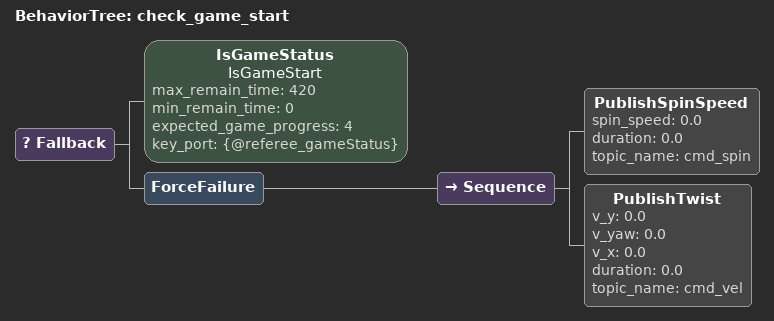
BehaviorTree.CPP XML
<BehaviorTree ID="check_game_start">
  <Fallback>
    <IsGameStatus name="IsGameStart" max_remain_time="420" min_remain_time="0" expected_game_progress="4" key_port="{@referee_gameStatus}"/>

    <ForceFailure>
      <Sequence>
        <PublishSpinSpeed spin_speed="0.0" duration="0.0" topic_name="cmd_spin"/>
        <PublishTwist v_y="0.0" v_yaw="0.0" v_x="0.0" duration="0.0" topic_name="cmd_vel"/>
      </Sequence>
    </ForceFailure>
  </Fallback>
</BehaviorTree>
